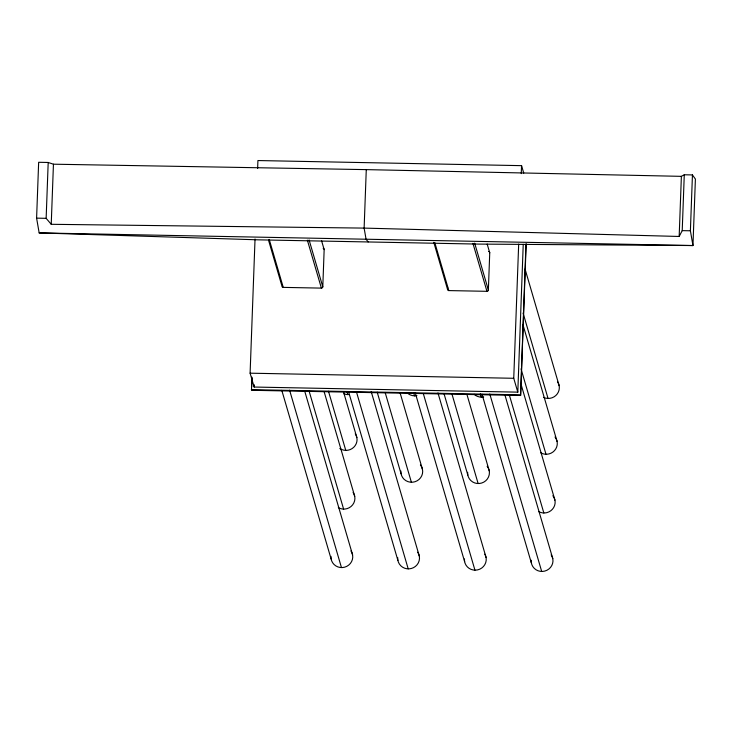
<?xml version="1.0" encoding="UTF-8"?>
<svg xmlns="http://www.w3.org/2000/svg" width="732" height="732" viewBox="0 0 732 732"><rect width="100%" height="100%" fill="white"/><g stroke="black" fill="none" stroke-linecap="round" stroke-linejoin="round"><path stroke-width="1.1" d="M36.6 218.145L38.65 162.284L48.193 162.477L53.445 164.197L366.275 169.623L681.382 176.348L684.274 174.774L692.445 174.93L695.4 179.056L692.957 245.549L478.206 244.085L258.149 239.831L39.162 232.904L36.6 218.145L46.143 218.328L51.231 224.303L364.124 228.1L679.168 236.463L682.215 230.635L684.274 174.774M46.143 218.328L48.193 162.477M51.231 224.303L53.445 164.197M523.234 244.323L517.798 392.142L254.16 387.045L250.106 373.183L255.038 239.007M257.627 168.506L257.92 160.546L521.559 165.652L523.746 173.109M526.189 243.719L520.608 395.481L251.524 390.284L251.799 377.099M251.643 386.853L251.982 377.73M254.16 387.045L254.242 384.767M268.543 240.233L281.93 286.029A1.363 1.327 -16.3 0 0 283.247 287.383L321.385 288.115A1.363 1.327 -16.3 0 0 322.794 286.816L324.157 249.603L321.613 240.883M366.275 169.623L364.124 228.1L366.064 239.227L368.178 241.963M487.183 244.085L489.735 252.805L488.363 290.018A1.363 1.327 -16.3 0 1 486.954 291.318L448.817 290.586A1.363 1.327 -16.3 0 1 447.508 289.232L447.591 286.971M517.798 392.142L513.745 378.288L518.677 244.104M521.266 173.612L521.559 165.652M520.608 395.481L525.96 244.232M679.168 236.463L681.382 176.348M39.162 232.904L692.957 245.549L690.395 230.79L692.445 174.93M682.215 230.635L690.395 230.79M250.106 373.183L513.745 378.288M251.341 389.653L520.425 394.85M525.064 269.092L559.147 385.654M523.069 313.031L548.039 398.446M523.014 324.907L557.089 441.469M521.019 368.846L545.99 454.261M520.855 383.623L554.938 500.185M474.656 243.134L488.363 290.018M472.927 243.353L486.954 291.318M509.252 394.704L543.839 512.976M505.025 395.326L552.788 558.662M489.809 394.045L541.689 571.454M482.022 394.237L531.368 562.981M480.338 393.871L481.299 397.156M434.79 242.612L448.817 290.586M433.792 242.347L447.508 289.232M466.934 394.466L489.232 470.749M451.873 393.743L478.124 483.541M443.949 393.477L467.812 475.068M437.965 392.947L486.048 557.363M423.389 393.853L474.949 570.164M415.282 392.947L464.628 561.691M413.598 392.581L414.559 395.866M400.184 393.175L422.492 469.45M385.133 392.453L411.384 482.242M377.2 392.187L401.063 473.778M371.225 391.657L419.308 556.073M356.328 391.464L408.2 568.865M309.087 239.931L322.794 286.816M307.358 240.151L321.385 288.115M348.542 391.657L397.888 560.401M347.178 392.379L347.819 394.575M343.491 391.83L356.868 437.599M328.476 391.254L345.769 450.39M324.13 391.721L354.709 496.314M269.22 239.41L283.247 287.383M309.023 390.833L343.61 509.106M304.805 391.455L352.568 554.783M289.588 390.174L341.46 567.574M281.802 390.366L331.148 559.111M551.169 554.801A10.925 10.605 -16.3 0 1 544.846 571.061A10.925 10.605 -16.3 0 1 531.203 560.218M552.852 495.701A10.925 10.605 -16.3 0 1 538.551 511.512M555.012 436.995A10.925 10.605 -16.3 0 1 540.71 452.797M557.519 381.793A10.925 10.605 -16.3 0 1 543.455 397.348M483.678 396.945A10.925 10.605 -16.3 0 1 474.126 394.301M484.84 554.17A10.925 10.605 -16.3 0 1 477.712 569.871A10.925 10.605 -16.3 0 1 464.463 558.928M487.146 466.266A10.925 10.605 -16.3 0 1 481.665 483.038A10.925 10.605 -16.3 0 1 467.647 472.305M417.688 552.221A10.925 10.605 -16.3 0 1 411.357 568.48A10.925 10.605 -16.3 0 1 397.723 557.638M350.939 550.931A10.925 10.605 -16.3 0 1 344.616 567.19A10.925 10.605 -16.3 0 1 330.983 556.347M353.089 492.453A10.925 10.605 -16.3 0 1 338.33 507.642M420.406 464.976A10.925 10.605 -16.3 0 1 414.925 481.748A10.925 10.605 -16.3 0 1 400.898 471.015M355.249 433.747A10.925 10.605 -16.3 0 1 339.822 448.506M416.938 395.655A10.925 10.605 -16.3 0 1 406.836 392.462M349.411 394.493A10.925 10.605 -16.3 0 1 343.948 393.798M488.619 251.469A1.363 1.327 -16.3 0 1 489.735 252.805M323.151 248.285A1.363 1.327 -16.3 0 1 324.157 249.603"/></g></svg>
